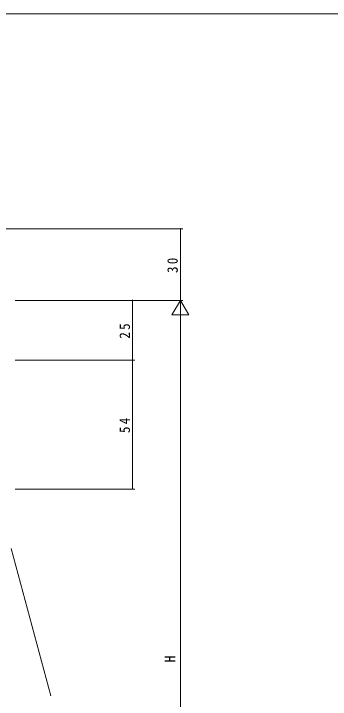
# Model space of a CAD drawing. Units: millimetres on the paper. Extents: x -420 to 373, y -297 to 267.
# Drawn here: x -257.4 to -125, y -22.6 to 264.4 of the extents above; entities that cross this region are included whole.
import ezdxf
from ezdxf.enums import TextEntityAlignment as Align

# ---------------------------------------------------------------- set-up
doc = ezdxf.new("R2010")
doc.units = ezdxf.units.MM
for name, color, linetype, lineweight in [('0-1_YKK_ZWAK', 7, 'Continuous', 9), ('0-5_YKK_13', 4, 'Continuous', 9), ('0-6_YKK_D', 6, 'Continuous', 9)]:
    doc.layers.add(name, color=color, linetype=linetype, lineweight=lineweight)
doc.styles.add('ＭＳ ゴシック', font='')
doc.styles.get('ＭＳ ゴシック').set_extended_font_data('MS Gothic')

msp = doc.modelspace()

# ---------------------------------------------------------------- linework, layer by layer
at = {"layer": '0-1_YKK_ZWAK'}
msp.add_line((352.3, 264.425), (-417.7, 264.425), dxfattribs=at)
at = {"layer": '0-5_YKK_13'}
msp.add_line((-258.372, 40.611), (-241.843, -21.075), dxfattribs=at)
at = {"layer": '0-6_YKK_D'}
for p, q in [((-273.7, 174.425), (-186.7, 174.425)), ((-187.7, 174.425), (-187.7, 144.425)), ((-256.7, 144.425), (-206.7, 144.425)), ((-255.7, 144.425), (-186.7, 144.425)), ((-226.7, 144.425), (-186.7, 144.425)), ((-207.7, 119.425), (-207.7, 144.425)), ((-187.7, 144.425), (-191.2, 138.362)), ((-187.7, 144.425), (-187.7, 132.3)), ((-187.7, 144.425), (-184.2, 138.362)), ((-191.2, 138.362), (-184.2, 138.362)), ((-187.7, -148.575), (-187.7, 137.425)), ((-256.7, 119.425), (-206.7, 119.425)), ((-256.7, 119.425), (-206.7, 119.425)), ((-207.7, 119.425), (-207.7, 65.425)), ((-256.7, 65.425), (-206.7, 65.425))]:
    msp.add_line(p, q, dxfattribs=at)
for centre, start, end in [((-187.7, 174.425), 90, 270), ((-187.7, 174.425), 270, 90), ((-207.7, 144.425), 90, 270), ((-207.7, 144.425), 270, 90), ((-207.7, 119.425), 90, 270), ((-207.7, 119.425), 90, 270), ((-207.7, 119.425), 270, 90), ((-207.7, 119.425), 270, 90), ((-207.7, 65.425), 90, 270), ((-207.7, 65.425), 270, 90)]:
    msp.add_arc(centre, 0.106, start, end, dxfattribs=at)

# ---------------------------------------------------------------- texts
at = {"layer": '0-6_YKK_D', "color": 3, "style": 'ＭＳ ゴシック'}
msp.add_text('H', height=4.399, rotation=90, dxfattribs=at).set_placement((-188.5, -7.175), align=Align.BOTTOM_LEFT)
at = {"layer": '0-6_YKK_D', "color": 3, "char_height": 4.399, "attachment_point": 7, "rotation": 90, "style": 'ＭＳ ゴシック'}
for s, insert in [('\\T1.36;\\W0.9;30', (-188.7, 155.905)), ('\\T1.36;\\W0.9;25', (-208.7, 128.405)), ('\\T1.36;\\W0.9;54', (-208.7, 88.905))]:
    msp.add_mtext(s, dxfattribs=dict(at, insert=insert))

doc.saveas('drawing.dxf')
